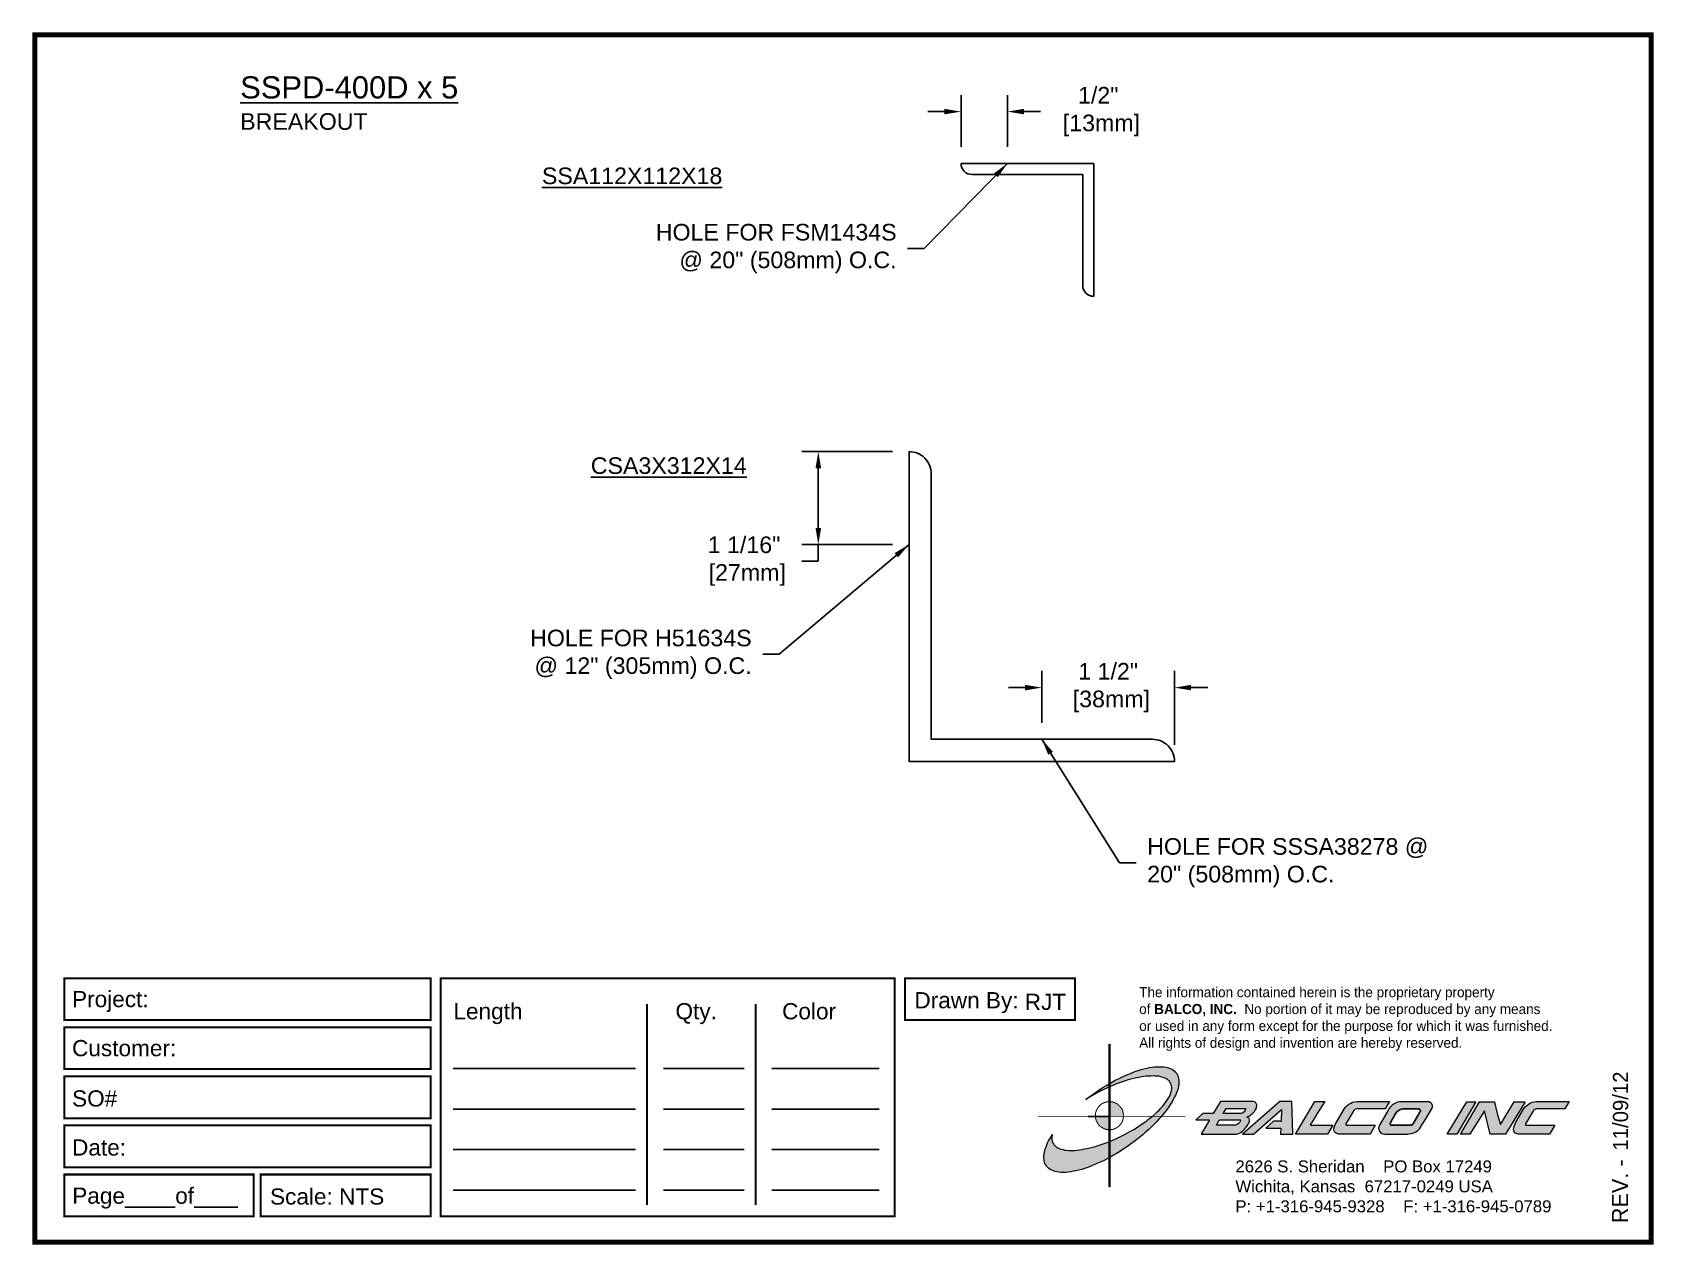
# Paper-space layout 'Breakout' of a CAD drawing. Header units: inches. Extents: x 0 to 10, y 0 to 7.5.
# The model-space entities are those that its viewports show. They can reach past a viewport. Long polylines and large blocks are cut down to what shows.
import ezdxf

# ---------------------------------------------------------------- set-up
doc = ezdxf.new("R2010")
doc.units = ezdxf.units.IN
doc.header["$MEASUREMENT"] = 0
for name, color, linetype in [('Border', 7, 'Continuous'), ('Dimensions', 3, 'Continuous'), ('Metals', 7, 'Continuous'), ('Text', 2, 'Continuous')]:
    doc.layers.add(name, color=color, linetype=linetype)
doc.styles.add('ARIAL', font='arial.ttf')
doc.styles.add('Copyright', font='ERASDEMI.TTF')
doc.dimstyles.new('Arial', dxfattribs={"dimtxt": 0.1875, "dimasz": 0.1875, "dimexe": 0.1875, "dimexo": 0.1875, "dimgap": 0.1875, "dimtad": 0, "dimtih": 1, "dimtoh": 1, "dimdec": 4, "dimzin": 0, "dimdsep": 46, "dimlunit": 4, "dimtxsty": 'ARIAL', "dimcen": 0.1875, "dimadec": 0, "dimazin": 0, "dimtfac": 1, "dimtdec": 4, "dimtofl": 0, "dimtmove": 0, "dimatfit": 3, "dimfxl": 0, "dimfrac": 2, "dimtolj": 1, "dimtzin": 0, "dimarcsym": 0})

# ---------------------------------------------------------------- blocks, each defined once
blk = doc.blocks.new('ACADlogo')
h = blk.add_hatch(color=256)
h.paths.add_polyline_path([(-3.346, 1.223), (-3.351, 1.223), (-3.351, 0.979), (-3.346, 0.982)])
h.paths.add_polyline_path([(-3.346, 0.961), (-3.351, 0.959), (-3.351, 0.868), (-3.346, 0.868)])
h.paths.add_polyline_path([(-3.346, 0.777), (-3.351, 0.777), (-3.351, 0.699), (-3.351, 0.695), (-3.35, 0.695), (-3.346, 0.695)])
h.paths.add_polyline_path([(-3.346, 0.864), (-3.346, 0.868), (-3.35, 0.868), (-3.351, 0.868), (-3.351, 0.777), (-3.346, 0.777), (-3.346, 0.778), (-3.348, 0.778)])
h.paths.add_polyline_path([(-3.346, 0.524), (-3.351, 0.521), (-3.351, 0.342), (-3.346, 0.342)])
h.paths.add_polyline_path([(-3.346, 0.695), (-3.351, 0.695), (-3.351, 0.621), (-3.346, 0.623)])
h.paths.add_polyline_path([(-3.346, 0.623), (-3.351, 0.621), (-3.351, 0.521), (-3.346, 0.524)])
h.paths.add_polyline_path([(-3.346, 0.982), (-3.351, 0.979), (-3.351, 0.959), (-3.346, 0.961)])
h = blk.add_hatch(color=175)
h.paths.add_polyline_path([(-3.518, 0.573), (-3.534, 0.571), (-3.548, 0.569), (-3.562, 0.567), (-3.576, 0.567), (-3.589, 0.566), (-3.602, 0.567), (-3.614, 0.568), (-3.625, 0.569), (-3.636, 0.572), (-3.646, 0.574), (-3.656, 0.577), (-3.664, 0.581), (-3.673, 0.585), (-3.682, 0.592), (-3.688, 0.598), (-3.694, 0.603), (-3.699, 0.614), (-3.703, 0.622), (-3.705, 0.631), (-3.706, 0.64), (-3.705, 0.648), (-3.705, 0.653), (-3.703, 0.659), (-3.702, 0.665), (-3.71, 0.652), (-3.717, 0.639), (-3.725, 0.626), (-3.731, 0.613), (-3.737, 0.601), (-3.741, 0.589), (-3.746, 0.577), (-3.749, 0.566), (-3.751, 0.555), (-3.753, 0.544), (-3.754, 0.538), (-3.754, 0.533), (-3.755, 0.523), (-3.754, 0.513), (-3.753, 0.508), (-3.752, 0.503), (-3.75, 0.494), (-3.748, 0.486), (-3.743, 0.477), (-3.74, 0.473), (-3.738, 0.469), (-3.734, 0.465), (-3.73, 0.461), (-3.723, 0.455), (-3.715, 0.449), (-3.706, 0.445), (-3.695, 0.44), (-3.685, 0.437), (-3.674, 0.434), (-3.661, 0.432), (-3.648, 0.431), (-3.634, 0.431), (-3.62, 0.431), (-3.604, 0.433), (-3.588, 0.435), (-3.572, 0.438), (-3.556, 0.441), (-3.538, 0.445), (-3.52, 0.449), (-3.503, 0.456), (-3.483, 0.461), (-3.464, 0.469), (-3.445, 0.477), (-3.426, 0.485), (-3.406, 0.494), (-3.385, 0.503), (-3.364, 0.514), (-3.351, 0.521), (-3.351, 0.621), (-3.364, 0.616), (-3.382, 0.609), (-3.4, 0.603), (-3.418, 0.598), (-3.436, 0.592), (-3.453, 0.587), (-3.47, 0.583), (-3.486, 0.579), (-3.503, 0.576)])
h.paths.add_polyline_path([(-3.215, 0.687), (-3.251, 0.667), (-3.289, 0.649), (-3.327, 0.631), (-3.346, 0.623), (-3.346, 0.524), (-3.343, 0.525), (-3.323, 0.537), (-3.302, 0.549), (-3.28, 0.563), (-3.259, 0.577), (-3.238, 0.59), (-3.218, 0.605), (-3.198, 0.62), (-3.179, 0.635), (-3.16, 0.65), (-3.141, 0.665), (-3.123, 0.681), (-3.106, 0.696), (-3.089, 0.712), (-3.074, 0.727), (-3.058, 0.743), (-3.043, 0.759), (-3.028, 0.777), (-3.085, 0.777), (-3.091, 0.772), (-3.105, 0.761), (-3.118, 0.75), (-3.134, 0.739), (-3.149, 0.729), (-3.165, 0.718), (-3.182, 0.707), (-3.198, 0.697)])
h.paths.add_polyline_path([(-2.921, 1.009), (-2.922, 1.015), (-2.924, 1.02), (-2.926, 1.029), (-2.931, 1.038), (-2.934, 1.043), (-2.936, 1.047), (-2.94, 1.05), (-2.943, 1.054), (-2.951, 1.06), (-2.959, 1.066), (-2.968, 1.071), (-2.978, 1.075), (-2.989, 1.079), (-3, 1.081), (-3.013, 1.083), (-3.026, 1.084), (-3.04, 1.084), (-3.054, 1.084), (-3.07, 1.083), (-3.085, 1.081), (-3.102, 1.079), (-3.118, 1.075), (-3.136, 1.07), (-3.153, 1.066), (-3.171, 1.06), (-3.191, 1.054), (-3.21, 1.047), (-3.229, 1.039), (-3.248, 1.031), (-3.268, 1.022), (-3.289, 1.012), (-3.31, 1.002), (-3.33, 0.991), (-3.346, 0.982), (-3.346, 0.961), (-3.323, 0.971), (-3.305, 0.978), (-3.287, 0.984), (-3.268, 0.991), (-3.251, 0.996), (-3.234, 1.002), (-3.216, 1.007), (-3.199, 1.011), (-3.182, 1.015), (-3.167, 1.018), (-3.15, 1.021), (-3.136, 1.023), (-3.121, 1.025), (-3.107, 1.026), (-3.093, 1.026), (-3.079, 1.027), (-3.067, 1.026), (-3.054, 1.026), (-3.043, 1.025), (-3.032, 1.022), (-3.022, 1.02), (-3.013, 1.016), (-3, 1.011), (-2.989, 1.005), (-2.983, 0.999), (-2.978, 0.994), (-2.973, 0.987), (-2.969, 0.981), (-2.967, 0.973), (-2.965, 0.965), (-2.964, 0.957), (-2.964, 0.949), (-2.964, 0.944), (-2.965, 0.94), (-2.967, 0.93), (-2.969, 0.921), (-2.973, 0.911), (-2.978, 0.901), (-2.983, 0.891), (-2.989, 0.881), (-2.996, 0.871), (-3.004, 0.86), (-3.012, 0.849), (-3.021, 0.838), (-3.032, 0.827), (-3.042, 0.816), (-3.053, 0.805), (-3.065, 0.794), (-3.077, 0.783), (-3.085, 0.777), (-3.028, 0.777), (-3.016, 0.791), (-3.004, 0.806), (-2.992, 0.822), (-2.981, 0.837), (-2.971, 0.852), (-2.962, 0.866), (-2.954, 0.882), (-2.946, 0.896), (-2.939, 0.91), (-2.934, 0.924), (-2.929, 0.938), (-2.926, 0.944), (-2.925, 0.951), (-2.922, 0.963), (-2.92, 0.975), (-2.92, 0.982), (-2.919, 0.987), (-2.92, 0.999), (-2.92, 1.005)])
h.paths.add_polyline_path([(-3.372, 0.966), (-3.393, 0.953), (-3.415, 0.94), (-3.435, 0.925), (-3.455, 0.911), (-3.475, 0.897), (-3.494, 0.882), (-3.468, 0.898), (-3.439, 0.915), (-3.41, 0.93), (-3.396, 0.938), (-3.38, 0.945), (-3.351, 0.959), (-3.351, 0.979)])
h = blk.add_hatch(color=256)
h.paths.add_polyline_path([(-3.268, 0.814), (-3.27, 0.819), (-3.273, 0.824), (-3.276, 0.828), (-3.279, 0.833), (-3.282, 0.837), (-3.286, 0.841), (-3.29, 0.845), (-3.294, 0.849), (-3.298, 0.852), (-3.303, 0.855), (-3.308, 0.858), (-3.313, 0.86), (-3.318, 0.863), (-3.323, 0.864), (-3.328, 0.866), (-3.334, 0.867), (-3.339, 0.868), (-3.345, 0.868), (-3.346, 0.868), (-3.346, 0.777), (-3.335, 0.777), (-3.262, 0.777), (-3.262, 0.781), (-3.262, 0.787), (-3.263, 0.792), (-3.264, 0.798), (-3.265, 0.803), (-3.266, 0.808)])
h.paths.add_polyline_path([(-3.351, 0.777), (-3.436, 0.777), (-3.435, 0.773), (-3.435, 0.768), (-3.434, 0.762), (-3.432, 0.757), (-3.431, 0.752), (-3.428, 0.747), (-3.426, 0.742), (-3.423, 0.737), (-3.42, 0.732), (-3.417, 0.728), (-3.414, 0.723), (-3.41, 0.719), (-3.406, 0.716), (-3.401, 0.712), (-3.397, 0.709), (-3.392, 0.706), (-3.387, 0.704), (-3.382, 0.701), (-3.377, 0.699), (-3.372, 0.698), (-3.367, 0.696), (-3.361, 0.695), (-3.356, 0.695), (-3.351, 0.695)])
h.paths.add_polyline_path([(-3.346, 0.868), (-3.35, 0.868), (-3.351, 0.868), (-3.351, 0.777), (-3.346, 0.777)])
h = blk.add_hatch(color=256)
h.paths.add_polyline_path([(-2.438, 0.844, 0.412988), (-2.461, 0.869), (-2.663, 0.869), (-2.707, 0.794), (-2.771, 0.794), (-2.815, 0.755), (-2.73, 0.755), (-2.781, 0.668), (-2.563, 0.668, 0.107996), (-2.538, 0.677, 0.108939), (-2.494, 0.724, 0.080345), (-2.483, 0.745, 0.419497), (-2.499, 0.773, 0.149928), (-2.447, 0.815, 0.134283)])
h.paths.add_polyline_path([(-2.507, 0.821, -0.209012), (-2.532, 0.794), (-2.538, 0.794), (-2.646, 0.794), (-2.627, 0.825), (-2.51, 0.825, -0.56619)], flags=16)
h.paths.add_polyline_path([(-2.538, 0.75, -0.241309), (-2.569, 0.722), (-2.688, 0.722), (-2.669, 0.755), (-2.541, 0.755, -0.56619)], flags=16)
for points in [[(-2.285, 0.819), (-2.287, 0.748), (-2.335, 0.748), (-2.383, 0.705), (-2.29, 0.705), (-2.292, 0.668), (-2.215, 0.668), (-2.221, 0.869), (-2.295, 0.869), (-2.527, 0.668), (-2.458, 0.668)], [(-2.018, 0.869), (-2.079, 0.869), (-2.198, 0.668), (-2, 0.668), (-1.968, 0.722), (-2.107, 0.722), (-2.085, 0.759), (-2.064, 0.794)], [(-1.617, 0.869), (-1.807, 0.869, 0.270182), (-1.896, 0.825), (-1.946, 0.742, 0.109019), (-1.961, 0.695, 0.340665), (-1.945, 0.672, 0.129907), (-1.923, 0.668), (-1.738, 0.668), (-1.706, 0.722), (-1.878, 0.722), (-1.882, 0.722, -0.601242), (-1.887, 0.731), (-1.838, 0.813, -0.253048), (-1.821, 0.823), (-1.645, 0.823)], [(-1.083, 0.867), (-1.14, 0.867), (-1.261, 0.667), (-1.26, 0.667), (-1.202, 0.667)], [(-0.96, 0.83), (-0.969, 0.867), (-1.061, 0.867), (-1.179, 0.667), (-1.12, 0.667), (-1.031, 0.812), (-0.995, 0.667), (-0.9, 0.667), (-0.778, 0.867), (-0.846, 0.867), (-0.931, 0.727), (-0.951, 0.795)], [(-0.507, 0.869), (-0.697, 0.869, 0.270182), (-0.786, 0.825), (-0.836, 0.742, 0.109019), (-0.85, 0.695, 0.340665), (-0.835, 0.672, 0.129907), (-0.812, 0.668), (-0.628, 0.668), (-0.595, 0.722), (-0.768, 0.722), (-0.772, 0.722, -0.601242), (-0.777, 0.731), (-0.728, 0.813, -0.253048), (-0.71, 0.823), (-0.534, 0.823)], [(-3.346, 0.623), (-3.351, 0.621), (-3.351, 0.521), (-3.346, 0.524)]]:
    blk.add_hatch(color=256).paths.add_polyline_path(points)
h = blk.add_hatch(color=256)
h.paths.add_polyline_path([(-1.377, 0.868), (-1.383, 0.868), (-1.383, 0.868), (-1.44, 0.868), (-1.492, 0.868), (-1.541, 0.868, 0.297712), (-1.628, 0.811), (-1.68, 0.723, 0.585116), (-1.646, 0.668), (-1.506, 0.668, 0.210586), (-1.429, 0.703), (-1.415, 0.726), (-1.389, 0.769), (-1.352, 0.831, 0.4352)])
h.paths.add_polyline_path([(-1.437, 0.823, -0.603783), (-1.428, 0.805), (-1.431, 0.801), (-1.434, 0.796), (-1.438, 0.789), (-1.474, 0.728, -0.229001), (-1.489, 0.722), (-1.494, 0.722), (-1.501, 0.722), (-1.597, 0.722), (-1.604, 0.722, -0.492401), (-1.613, 0.734), (-1.601, 0.757), (-1.591, 0.775), (-1.582, 0.791, -0.238368), (-1.535, 0.823)], flags=16)
for q in [(-3.48, 0.777), (-3.351, 0.642)]:
    blk.add_line((-3.351, 0.777), q)
at = {"color": 7, "lineweight": 0}
for points in [[(-3.351, 1.223), (-3.346, 1.223), (-3.346, 0.342), (-3.351, 0.342), (-3.351, 1.223)], [(-2.292, 0.668), (-2.215, 0.668), (-2.221, 0.869), (-2.295, 0.869), (-2.527, 0.668), (-2.458, 0.668), (-2.285, 0.819), (-2.287, 0.748), (-2.286, 0.748), (-2.335, 0.748), (-2.383, 0.705), (-2.29, 0.705), (-2.292, 0.668), (-2.292, 0.668)], [(-2.198, 0.668), (-2.079, 0.869), (-2.018, 0.869), (-2.064, 0.794), (-2.085, 0.759), (-2.107, 0.722), (-1.968, 0.722), (-2, 0.668), (-2.198, 0.668), (-2.198, 0.668)], [(-1.383, 0.868), (-1.383, 0.868)], [(-1.261, 0.667), (-1.14, 0.867), (-1.083, 0.867), (-1.202, 0.667), (-1.26, 0.667), (-1.261, 0.667), (-1.261, 0.667)], [(-0.9, 0.667), (-0.995, 0.667), (-1.031, 0.812), (-1.12, 0.667), (-1.179, 0.667), (-1.061, 0.867), (-0.969, 0.867), (-0.96, 0.83), (-0.951, 0.795), (-0.931, 0.727), (-0.846, 0.867), (-0.778, 0.867), (-0.9, 0.667), (-0.9, 0.667)]]:
    blk.add_lwpolyline(points, dxfattribs=at)
at = {"color": 175, "lineweight": 0}
blk.add_lwpolyline([(-2.926, 1.029), (-2.924, 1.02), (-2.922, 1.015), (-2.921, 1.009), (-2.92, 1.005), (-2.92, 0.999), (-2.919, 0.987), (-2.92, 0.982), (-2.92, 0.975), (-2.922, 0.963), (-2.925, 0.951), (-2.926, 0.944), (-2.929, 0.938), (-2.934, 0.924), (-2.939, 0.91), (-2.946, 0.896), (-2.954, 0.882), (-2.962, 0.866), (-2.971, 0.852), (-2.981, 0.837), (-2.992, 0.822), (-3.004, 0.806), (-3.016, 0.791), (-3.03, 0.775), (-3.043, 0.759), (-3.058, 0.743), (-3.074, 0.727), (-3.089, 0.712), (-3.106, 0.696), (-3.123, 0.681), (-3.141, 0.665), (-3.16, 0.65), (-3.179, 0.635), (-3.198, 0.62), (-3.218, 0.605), (-3.238, 0.59), (-3.259, 0.577), (-3.28, 0.563), (-3.302, 0.549), (-3.323, 0.537), (-3.343, 0.525), (-3.364, 0.514), (-3.385, 0.503), (-3.406, 0.494), (-3.426, 0.485), (-3.445, 0.477), (-3.464, 0.469), (-3.483, 0.461), (-3.503, 0.456), (-3.52, 0.449), (-3.538, 0.445), (-3.556, 0.441), (-3.572, 0.438), (-3.588, 0.435), (-3.604, 0.433), (-3.62, 0.431), (-3.634, 0.431), (-3.648, 0.431), (-3.661, 0.432), (-3.674, 0.434), (-3.685, 0.437), (-3.695, 0.44), (-3.706, 0.445), (-3.715, 0.449), (-3.723, 0.455), (-3.73, 0.461), (-3.734, 0.465), (-3.738, 0.469), (-3.74, 0.473), (-3.743, 0.477), (-3.748, 0.486), (-3.75, 0.494), (-3.752, 0.503), (-3.753, 0.508), (-3.754, 0.513), (-3.755, 0.523), (-3.754, 0.533), (-3.754, 0.538), (-3.753, 0.544), (-3.751, 0.555), (-3.749, 0.566), (-3.746, 0.577), (-3.741, 0.589), (-3.737, 0.601), (-3.731, 0.613), (-3.725, 0.626), (-3.717, 0.639), (-3.71, 0.652), (-3.702, 0.665), (-3.703, 0.659), (-3.705, 0.653), (-3.705, 0.648), (-3.706, 0.642), (-3.706, 0.637), (-3.705, 0.631), (-3.704, 0.626), (-3.703, 0.621), (-3.699, 0.614), (-3.695, 0.607), (-3.691, 0.6), (-3.688, 0.598), (-3.685, 0.595), (-3.679, 0.589), (-3.673, 0.585), (-3.664, 0.581), (-3.656, 0.577), (-3.646, 0.574), (-3.636, 0.572), (-3.625, 0.569), (-3.614, 0.568), (-3.602, 0.567), (-3.589, 0.566), (-3.576, 0.567), (-3.562, 0.567), (-3.548, 0.569), (-3.534, 0.571), (-3.518, 0.573), (-3.503, 0.576), (-3.486, 0.579), (-3.47, 0.583), (-3.453, 0.587), (-3.436, 0.592), (-3.418, 0.598), (-3.4, 0.603), (-3.382, 0.609), (-3.364, 0.616), (-3.345, 0.623), (-3.327, 0.631), (-3.289, 0.649), (-3.251, 0.667), (-3.215, 0.687), (-3.198, 0.697), (-3.182, 0.707), (-3.165, 0.718), (-3.149, 0.729), (-3.134, 0.739), (-3.118, 0.75), (-3.105, 0.761), (-3.091, 0.772), (-3.077, 0.783), (-3.065, 0.794), (-3.053, 0.805), (-3.042, 0.816), (-3.032, 0.827), (-3.021, 0.838), (-3.012, 0.849), (-3.004, 0.86), (-2.996, 0.871), (-2.989, 0.881), (-2.983, 0.891), (-2.978, 0.901), (-2.973, 0.911), (-2.969, 0.921), (-2.967, 0.93), (-2.965, 0.94), (-2.964, 0.944), (-2.964, 0.949), (-2.964, 0.957), (-2.965, 0.965), (-2.967, 0.973), (-2.969, 0.981), (-2.973, 0.987), (-2.978, 0.994), (-2.98, 0.996), (-2.983, 0.999), (-2.989, 1.005), (-2.997, 1.009), (-3.004, 1.013), (-3.013, 1.016), (-3.022, 1.02), (-3.032, 1.022), (-3.043, 1.025), (-3.054, 1.026), (-3.067, 1.026), (-3.079, 1.027), (-3.093, 1.026), (-3.107, 1.026), (-3.121, 1.025), (-3.136, 1.023), (-3.15, 1.021), (-3.167, 1.018), (-3.182, 1.015), (-3.199, 1.011), (-3.216, 1.007), (-3.234, 1.002), (-3.251, 0.996), (-3.268, 0.991), (-3.287, 0.984), (-3.305, 0.978), (-3.323, 0.971), (-3.342, 0.962), (-3.38, 0.945), (-3.396, 0.938), (-3.41, 0.93), (-3.439, 0.915), (-3.468, 0.898), (-3.494, 0.882), (-3.475, 0.897), (-3.455, 0.911), (-3.435, 0.925), (-3.415, 0.94), (-3.393, 0.953), (-3.372, 0.966), (-3.351, 0.979), (-3.33, 0.991), (-3.31, 1.002), (-3.289, 1.012), (-3.268, 1.022), (-3.248, 1.031), (-3.229, 1.039), (-3.21, 1.047), (-3.191, 1.054), (-3.171, 1.06), (-3.153, 1.066), (-3.136, 1.07), (-3.118, 1.075), (-3.102, 1.079), (-3.085, 1.081), (-3.07, 1.083), (-3.054, 1.084), (-3.04, 1.084), (-3.026, 1.084), (-3.013, 1.083), (-3, 1.081), (-2.989, 1.079), (-2.978, 1.075), (-2.968, 1.071), (-2.959, 1.066), (-2.951, 1.06), (-2.943, 1.054), (-2.94, 1.05), (-2.936, 1.047), (-2.934, 1.043), (-2.931, 1.038), (-2.926, 1.029), (-2.926, 1.029)], dxfattribs=at)
at = {"color": 7, "lineweight": 0, "const_width": 0.0064}
blk.add_lwpolyline([(-3.262, 0.781), (-3.262, 0.787), (-3.263, 0.792), (-3.264, 0.798), (-3.265, 0.803), (-3.266, 0.808), (-3.268, 0.814), (-3.27, 0.819), (-3.273, 0.824), (-3.276, 0.828), (-3.279, 0.833), (-3.282, 0.837), (-3.286, 0.841), (-3.29, 0.845), (-3.294, 0.849), (-3.298, 0.852), (-3.303, 0.855), (-3.308, 0.858), (-3.313, 0.86), (-3.318, 0.863), (-3.323, 0.864), (-3.328, 0.866), (-3.334, 0.867), (-3.339, 0.868), (-3.345, 0.868), (-3.35, 0.868), (-3.356, 0.868), (-3.361, 0.867), (-3.367, 0.866), (-3.372, 0.865), (-3.377, 0.863), (-3.382, 0.862), (-3.387, 0.859), (-3.392, 0.857), (-3.397, 0.854), (-3.401, 0.851), (-3.406, 0.847), (-3.41, 0.843), (-3.414, 0.839), (-3.417, 0.835), (-3.42, 0.831), (-3.423, 0.826), (-3.426, 0.821), (-3.428, 0.816), (-3.431, 0.811), (-3.432, 0.806), (-3.434, 0.801), (-3.435, 0.795), (-3.435, 0.79), (-3.436, 0.784), (-3.436, 0.779), (-3.435, 0.773), (-3.435, 0.768), (-3.434, 0.762), (-3.432, 0.757), (-3.431, 0.752), (-3.428, 0.747), (-3.426, 0.742), (-3.423, 0.737), (-3.42, 0.732), (-3.417, 0.728), (-3.414, 0.723), (-3.41, 0.719), (-3.406, 0.716), (-3.401, 0.712), (-3.397, 0.709), (-3.392, 0.706), (-3.387, 0.704), (-3.382, 0.701), (-3.377, 0.699), (-3.372, 0.698), (-3.367, 0.696), (-3.361, 0.695), (-3.356, 0.695), (-3.35, 0.695), (-3.345, 0.695), (-3.339, 0.695), (-3.334, 0.696), (-3.328, 0.697), (-3.323, 0.698), (-3.318, 0.7), (-3.313, 0.702), (-3.308, 0.705), (-3.303, 0.708), (-3.298, 0.711), (-3.294, 0.714), (-3.29, 0.718), (-3.286, 0.721), (-3.282, 0.726), (-3.279, 0.73), (-3.276, 0.734), (-3.273, 0.739), (-3.27, 0.744), (-3.268, 0.749), (-3.266, 0.754), (-3.265, 0.76), (-3.264, 0.765), (-3.263, 0.77), (-3.262, 0.776), (-3.262, 0.781)], dxfattribs=at)
at = {"color": 7, "lineweight": 0}
for points in [[(-2.447, 0.815, 0.130368), (-2.438, 0.843, 0.448367), (-2.463, 0.869), (-2.663, 0.869), (-2.707, 0.794), (-2.771, 0.794), (-2.815, 0.755), (-2.73, 0.755), (-2.781, 0.668), (-2.563, 0.668, 0.107996), (-2.538, 0.677, 0.108939), (-2.494, 0.724, 0.077395), (-2.484, 0.744, 0.430878), (-2.499, 0.773, 0.149928)], [(-2.507, 0.821, -0.209012), (-2.532, 0.794), (-2.538, 0.794), (-2.646, 0.794), (-2.627, 0.825), (-2.512, 0.825), (-2.509, 0.825, -0.531288)], [(-1.838, 0.813), (-1.887, 0.731, 0.587385), (-1.882, 0.722), (-1.878, 0.722), (-1.706, 0.722), (-1.738, 0.668), (-1.923, 0.668, -0.129907), (-1.945, 0.672, -0.349839), (-1.961, 0.696, -0.107341), (-1.946, 0.742), (-1.896, 0.825, -0.270182), (-1.807, 0.869), (-1.617, 0.869), (-1.645, 0.823), (-1.821, 0.823, 0.252436)], [(-1.68, 0.723, 0.585116), (-1.646, 0.668), (-1.506, 0.668, 0.210586), (-1.429, 0.703), (-1.415, 0.726), (-1.389, 0.769), (-1.352, 0.831, 0.4352), (-1.377, 0.868), (-1.383, 0.868), (-1.383, 0.868), (-1.44, 0.868), (-1.492, 0.868), (-1.541, 0.868, 0.297712), (-1.628, 0.811)], [(-0.728, 0.813), (-0.777, 0.731, 0.587385), (-0.772, 0.722), (-0.768, 0.722), (-0.595, 0.722), (-0.628, 0.668), (-0.812, 0.668, -0.129907), (-0.835, 0.672, -0.349839), (-0.85, 0.696, -0.107341), (-0.836, 0.742), (-0.786, 0.825, -0.270182), (-0.697, 0.869), (-0.507, 0.869), (-0.534, 0.823), (-0.71, 0.823, 0.252436)], [(-2.569, 0.722), (-2.688, 0.722), (-2.669, 0.755), (-2.543, 0.755), (-2.54, 0.755, -0.531288), (-2.538, 0.75, -0.241309)]]:
    blk.add_lwpolyline(points, format="xyb", close=True, dxfattribs=at)
blk.add_lwpolyline([(-1.437, 0.823), (-1.535, 0.823, 0.238368), (-1.582, 0.791), (-1.591, 0.775), (-1.601, 0.757), (-1.613, 0.734, 0.490298), (-1.604, 0.722), (-1.597, 0.722), (-1.501, 0.722), (-1.494, 0.722), (-1.489, 0.722, 0.229001), (-1.474, 0.728), (-1.438, 0.789), (-1.434, 0.796), (-1.431, 0.801), (-1.428, 0.805, 0.603783)], format="xyb", close=True)
blk.add_lwpolyline([(-2.879, 0.777, 0.00455, 0.00455, 0), (-3.791, 0.777, 0.00183, 0.00183, 0), (-3.791, 0.777, 0.00183, 0.00183, 0)], format="xyseb", dxfattribs=at)
blk = doc.blocks.new('Quantity Data')
at = {"layer": 'Border', "color": 253}
for p, q in [((2.755, 1.254), (3.881, 1.254)), ((4.054, 1.254), (4.553, 1.254)), ((4.725, 1.254), (5.389, 1.254)), ((2.755, 1.004), (3.881, 1.004)), ((4.054, 1.004), (4.553, 1.004)), ((4.725, 1.004), (5.389, 1.004)), ((2.755, 0.754), (3.881, 0.754)), ((4.054, 0.754), (4.553, 0.754)), ((4.725, 0.754), (5.389, 0.754)), ((2.755, 0.504), (3.881, 0.504)), ((4.054, 0.504), (4.553, 0.504)), ((4.725, 0.504), (5.389, 0.504))]:
    blk.add_line(p, q, dxfattribs=at)
at = {"layer": 'Border', "const_width": 0.0125}
blk.add_lwpolyline([(5.485, 0.341), (2.678, 0.341), (2.678, 1.813), (5.485, 1.813)], close=True, dxfattribs=at)
for points in [[(3.953, 1.653), (3.953, 0.412)], [(4.625, 1.653), (4.625, 0.412)]]:
    blk.add_lwpolyline(points, dxfattribs=at)
at = {"layer": 'Border', "style": 'ARIAL'}
for s, p in [('Length', (2.756, 1.559)), ('Qty.', (4.129, 1.559)), ('Color', (4.788, 1.559))]:
    blk.add_text(s, height=0.1, dxfattribs=at).set_placement(p)
blk = doc.blocks.new('Drawn By')
at = {"layer": 'Border', "const_width": 0.0125}
blk.add_lwpolyline([(5.38, 1.813), (6.432, 1.813), (6.432, 1.554), (5.38, 1.554)], close=True, dxfattribs=at)
at = {"layer": 'Border', "style": 'ARIAL'}
blk.add_text('Drawn By: ', height=0.1, dxfattribs=at).set_placement((5.438, 1.627))
blk.add_attdef('XXX', (6.12, 1.617), '', height=0.1, dxfattribs=at)
blk = doc.blocks.new('Project Info')
at = {"layer": 'Border', "const_width": 0.0125}
for points in [[(0.182, 1.813), (2.448, 1.813), (2.448, 1.554), (0.182, 1.554)], [(0.182, 1.51), (2.448, 1.51), (2.448, 1.251), (0.182, 1.251)], [(0.182, 1.207), (2.448, 1.207), (2.448, 0.947), (0.182, 0.947)], [(0.182, 0.904), (2.448, 0.904), (2.448, 0.644), (0.182, 0.644)], [(0.182, 0.6), (1.352, 0.6), (1.352, 0.341), (0.182, 0.341)], [(1.396, 0.6), (2.448, 0.6), (2.448, 0.341), (1.396, 0.341)]]:
    blk.add_lwpolyline(points, close=True, dxfattribs=at)
at = {"layer": 'Border', "style": 'ARIAL'}
for s, p in [('Project:', (0.23, 1.634)), ('Customer:', (0.23, 1.331)), ('SO#', (0.23, 1.02)), ('Date:', (0.23, 0.717)), ('Page%%u        %%uof%%u       ', (0.231, 0.419)), ('Scale: NTS', (1.454, 0.414))]:
    blk.add_text(s, height=0.1, dxfattribs=at).set_placement(p)
blk = doc.blocks.new('REV')
at = {"style": 'Copyright'}
blk.add_text('REV. -', height=0.1, rotation=90, dxfattribs=at).set_placement((-0.142, 0.117))
at = {"style": 'Copyright', "flags": 4}
blk.add_attdef('REVISIONDATE', (-0.142, 0.566), '', height=0.0938, rotation=90, dxfattribs=at)
blk = doc.blocks.new('SSA112X112X18')
blk.add_lwpolyline([(0, 0), (-1.5, 0), (-1.5, -1.5, 0.414214), (-1.375, -1.375), (-1.375, -0.125), (-0.125, -0.125, 0.414214)], format="xyb", close=True)
blk = doc.blocks.new('*D22')
at = {"layer": 'Defpoints', "color": 0}
for p in [(32.407, 6.86), (32.407, 6.276), (33.907, 6.026)]:
    blk.add_point(p, dxfattribs=at)
at = {"layer": 'Dimensions', "color": 0, "lineweight": -2}
for p, q in [((32.407, 6.464), (32.407, 7.048)), ((33.907, 6.214), (33.907, 7.048)), ((32.219, 6.86), (32.032, 6.86)), ((34.094, 6.86), (34.282, 6.86))]:
    blk.add_line(p, q, dxfattribs=at)
at = {"layer": 'Dimensions', "color": 0}
for points in [[(32.219, 6.891), (32.219, 6.829), (32.407, 6.86)], [(34.094, 6.891), (34.094, 6.829), (33.907, 6.86)]]:
    blk.add_solid(points, dxfattribs=at)
at = {"layer": 'Dimensions', "color": 0, "insert": (33.157, 6.86), "char_height": 0.1875, "attachment_point": 5, "style": 'ARIAL'}
blk.add_mtext('\\A1;1 1/2"\\P [38mm]', dxfattribs=at)
blk = doc.blocks.new('*D23')
at = {"layer": 'Defpoints', "color": 0}
for p in [(29.881, 9.526), (30.907, 9.526), (30.907, 8.477)]:
    blk.add_point(p, dxfattribs=at)
at = {"layer": 'Dimensions', "color": 0, "lineweight": -2}
for p, q in [((30.719, 9.526), (29.694, 9.526)), ((29.881, 9.339), (29.881, 8.664)), ((30.719, 8.477), (29.694, 8.477)), ((29.881, 8.477), (29.881, 8.289)), ((29.881, 8.289), (29.694, 8.289))]:
    blk.add_line(p, q, dxfattribs=at)
at = {"layer": 'Dimensions', "color": 0}
for points in [[(29.85, 9.339), (29.913, 9.339), (29.881, 9.526)], [(29.85, 8.664), (29.913, 8.664), (29.881, 8.477)]]:
    blk.add_solid(points, dxfattribs=at)
at = {"layer": 'Dimensions', "color": 0, "insert": (29.042, 8.289), "char_height": 0.1875, "attachment_point": 5, "style": 'ARIAL'}
blk.add_mtext('\\A1;1 1/16"\\P [27mm]', dxfattribs=at)
blk = doc.blocks.new('*D24')
at = {"layer": 'Defpoints', "color": 0}
for p in [(32.018, 13.367), (31.494, 12.781), (32.018, 12.781)]:
    blk.add_point(p, dxfattribs=at)
at = {"layer": 'Dimensions', "color": 0, "lineweight": -2}
for p, q in [((31.494, 12.968), (31.494, 13.554)), ((32.018, 12.968), (32.018, 13.554)), ((31.307, 13.367), (31.119, 13.367)), ((32.206, 13.367), (32.393, 13.367))]:
    blk.add_line(p, q, dxfattribs=at)
at = {"layer": 'Dimensions', "color": 0}
for points in [[(31.307, 13.398), (31.307, 13.336), (31.494, 13.367)], [(32.206, 13.398), (32.206, 13.336), (32.018, 13.367)]]:
    blk.add_solid(points, dxfattribs=at)
at = {"layer": 'Dimensions', "color": 0, "insert": (33.045, 13.367), "char_height": 0.1875, "attachment_point": 5, "style": 'ARIAL'}
blk.add_mtext('\\A1;1/2"\\P [13mm]', dxfattribs=at)
blk = doc.blocks.new('CSA3X312X14')
blk.add_lwpolyline([(0.25, 3.25, 0.414214), (0, 3.5), (0, 0), (3, 0, 0.414214), (2.75, 0.25), (0.25, 0.25)], format="xyb", close=True)

msp = doc.modelspace()

# ---------------------------------------------------------------- block references
at = {"layer": 'Metals', "xscale": -1}
msp.add_blockref('SSA112X112X18', (31.49403, 12.78092), dxfattribs=at)
at = {"layer": 'Metals'}
msp.add_blockref('CSA3X312X14', (30.90674, 6.02643), dxfattribs=at)

# ---------------------------------------------------------------- texts
at = {"layer": 'Text', "style": 'ARIAL'}
for s, insert, char_height, width, attachment_point in [('{\\LSSPD-400D x 5\\P\\H0.75x;\\lBREAKOUT}', (23.34734, 13.76548), 0.25, 4.7396332, 1), ('{\\LSSA112X112X18}', (28.79648, 12.63987), 0.1875, 2.2451472, 6), ('HOLE FOR FSM1434S \\P@ 20" (508mm) O.C.', (30.76607, 11.82002), 0.1875, 3.9506446, 6), ('\\A1;{\\LCSA3X312X14}', (27.30985, 9.36651), 0.1875, 2.4899842, 4), ('HOLE FOR H51634S \\P@ 12" (305mm) O.C.', (29.12814, 7.23625), 0.1875, 4.2482114, 6), ('HOLE FOR SSSA38278 @\\P20" (508mm) O.C.', (33.59834, 4.88164), 0.1875, 3.6647516, 4)]:
    msp.add_mtext(s, dxfattribs=dict(at, insert=insert, char_height=char_height, width=width, attachment_point=attachment_point))

# ---------------------------------------------------------------- dimensions: what is measured, and where the dimension line sits
at = {"layer": 'Dimensions'}
for base, p1, p2, picture, middle in [((32.01827, 13.36678), (31.49403, 12.78092), (32.01827, 12.78092), '*D24', (33.0453, 13.36678)), ((32.40674, 6.8602), (33.90674, 6.02643), (32.40674, 6.27643), '*D22', (33.15674, 6.8602))]:
    dim = msp.add_linear_dim(base=base, p1=p1, p2=p2, dimstyle='Arial', override={"dimpost": '\\X'}, dxfattribs=at)
    dim.commit()
    dim.dimension.update_dxf_attribs({"geometry": picture, "text_midpoint": middle, "dimtype": 160})
dim = msp.add_linear_dim(base=(29.88144, 9.52643), p1=(30.90674, 8.47676), p2=(30.90674, 9.52643), angle=90, dimstyle='Arial', override={"dimpost": '\\X'}, dxfattribs=at)
dim.commit()
dim.dimension.update_dxf_attribs({"geometry": '*D23', "text_midpoint": (29.04191, 8.28926), "dimtype": 160})

# ---------------------------------------------------------------- leaders
at = {"layer": 'Text', "annotation_type": 0, "has_hookline": 1}
for points, hookline_direction, text_width in [([(32.01827, 12.78092), (31.07857, 11.82002), (30.89107, 11.82002)], 1, 2.68741), ([(30.90674, 8.47676), (29.44064, 7.23625), (29.25314, 7.23625)], 1, 2.46935), ([(32.40674, 6.27643), (33.28584, 4.88164), (33.47334, 4.88164)], 0, 3.14721)]:
    msp.add_leader(points, dimstyle='Arial', override={"dimgap": 0.125, "dimtad": 0}, dxfattribs=dict(at, hookline_direction=hookline_direction, text_width=text_width))

psp = doc.layouts.new('Breakout')

# ---------------------------------------------------------------- linework, layer by layer
at = {"layer": 'Border', "const_width": 0.03}
psp.add_lwpolyline([(0, 7.461), (9.993, 7.461), (9.993, 0), (0, 0)], close=True, dxfattribs=at)

# ---------------------------------------------------------------- block references
at = {"layer": 'Border'}
for name, p in [('Project Info', (0, -0.182)), ('Quantity Data', (-0.168, -0.182)), ('ACADlogo', (9.993, 0))]:
    psp.add_blockref(name, p, dxfattribs=at)
for name, p, values in [('Drawn By', (0, -0.182), {'XXX': 'RJT'}), ('REV', (9.993, 0), {'REVISIONDATE': '11/09/12'})]:
    psp.add_blockref(name, p, dxfattribs=at).add_auto_attribs(values)

# ---------------------------------------------------------------- texts
at = {"insert": (6.828, 1.576), "char_height": 0.0625, "width": 50.295, "attachment_point": 1, "style": 'Copyright'}
psp.add_mtext('The information contained herein is the proprietary property\\Pof {\\fEras Bold ITC|b0|i0|c0|p34;BALCO, INC.}  No portion of it may be reproduced by any means\\Por used in any form except for the purpose for which it was furnished.\\PAll rights of design and invention are hereby reserved.', dxfattribs=at)
at = {"layer": 'Border', "insert": (7.423, 0.505), "char_height": 0.074, "width": 2.3438, "attachment_point": 1, "style": 'ARIAL'}
psp.add_mtext('2626 S. Sheridan    PO Box 17249\\PWichita, Kansas  67217-0249 USA \\PP: +1-316-945-9328    F: +1-316-945-0789', dxfattribs=at)

# ---------------------------------------------------------------- viewports
at = {"layer": 'Border'}
psp.add_viewport(center=(4.997, 3.73), size=(9.993, 7.46055), view_center_point=(30.16091, 7.41431), view_height=13.6374099, dxfattribs=at)

doc.saveas('drawing.dxf')
